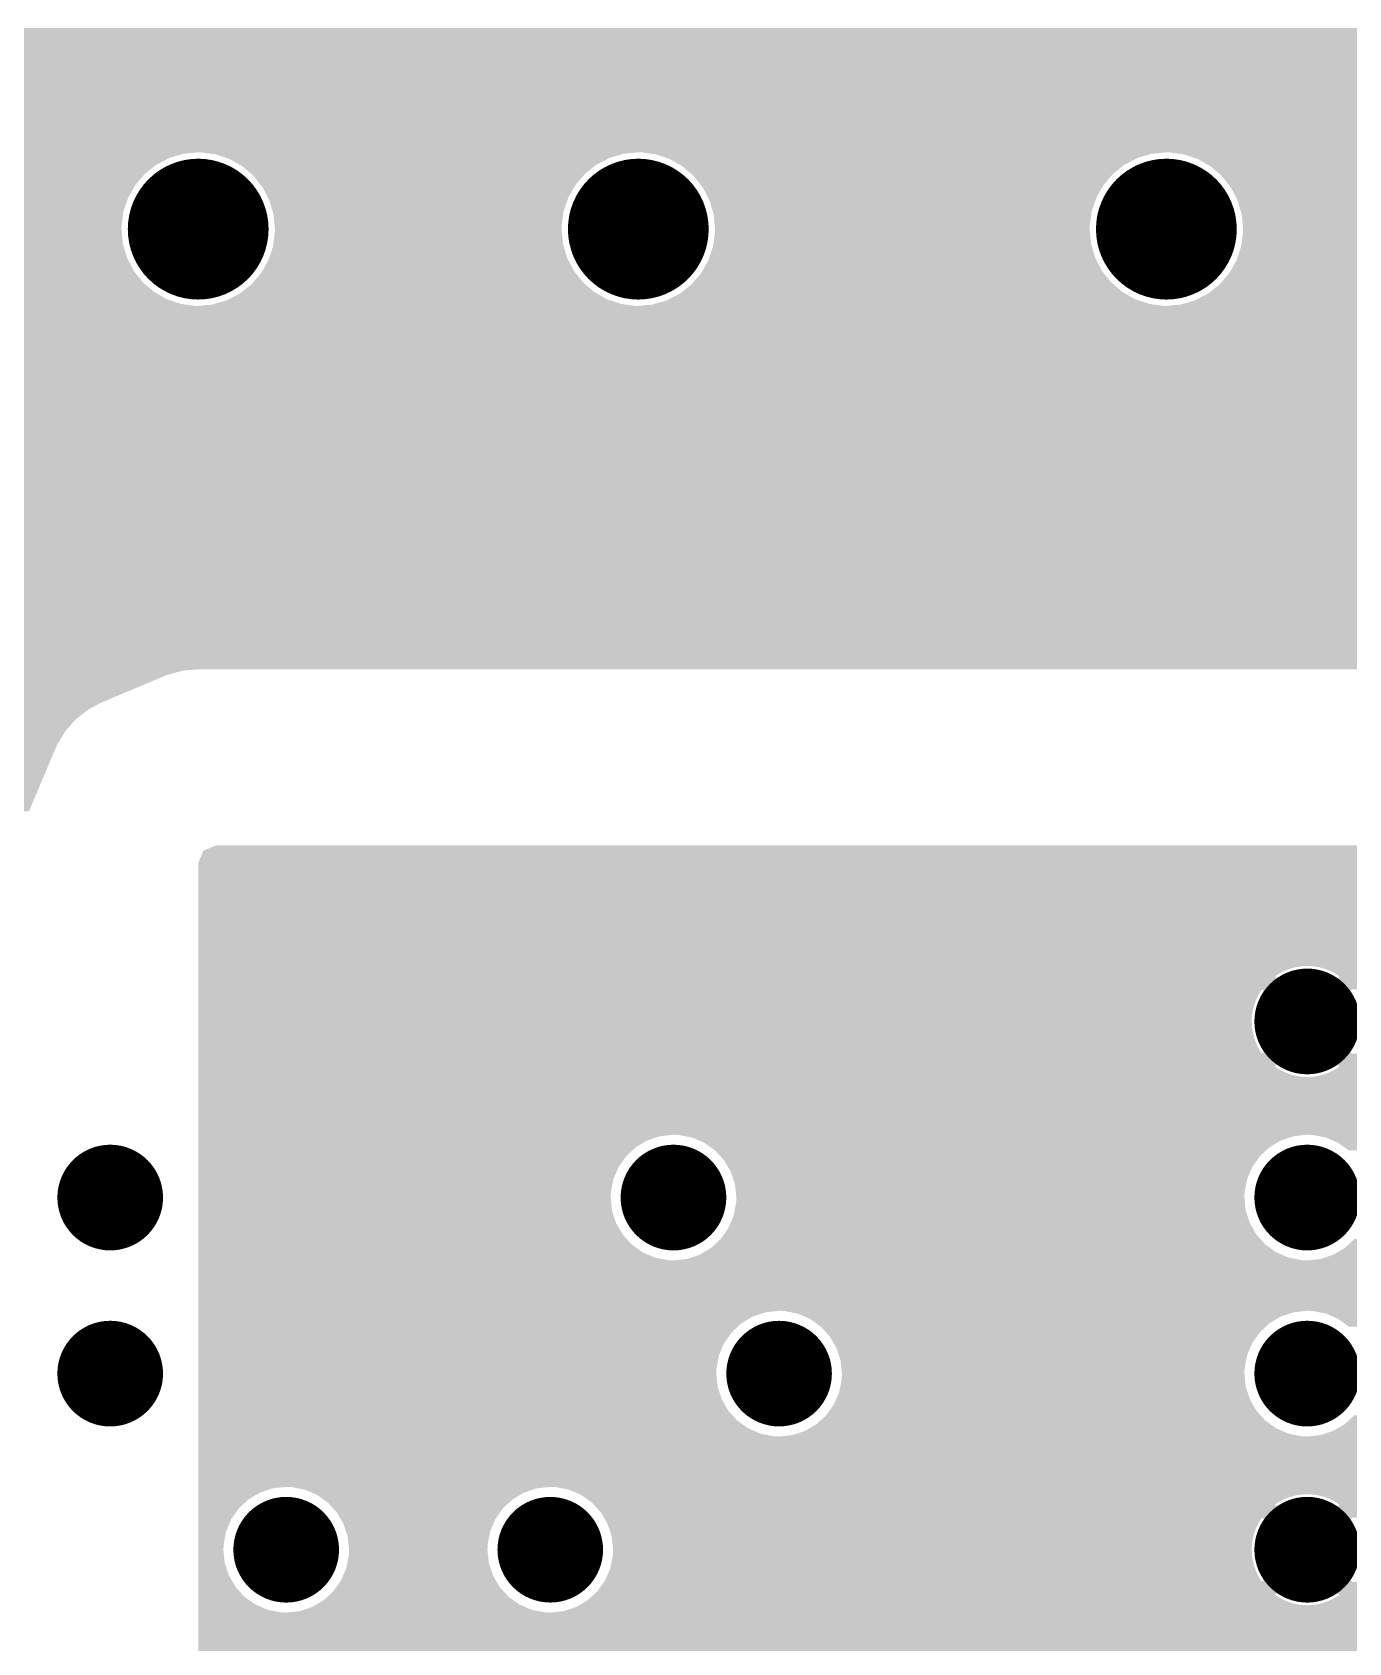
# Model space of a CAD drawing. Extents: x 295 to 953, y 10 to 290.
# Drawn here: x 615.72 to 631.4, y 187.35 to 206.52 of the extents above; entities that cross this region are included whole.
import ezdxf

# ---------------------------------------------------------------- set-up
doc = ezdxf.new("R2010")
doc.units = 0
doc.header["$LTSCALE"] = 5
doc.header["$MEASUREMENT"] = 0
doc.layers.get('0').update_dxf_attribs({"linetype": 'CONTINUOUS', "lineweight": 25})

msp = doc.modelspace()

# ---------------------------------------------------------------- linework, layer by layer
for points, const_width in [([(617.281, 204.175, 1), (618.119, 204.175, 1)], 0.838), ([(622.52, 204.175, 1), (623.358, 204.175, 1)], 0.838), ([(628.806, 204.175, 1), (629.644, 204.175, 1)], 0.838), ([(630.587, 194.746, 1), (631.216, 194.746, 1)], 0.629), ([(616.338, 192.65, 1), (616.967, 192.65, 1)], 0.629), ([(623.043, 192.65, 1), (623.672, 192.65, 1)], 0.629), ([(630.587, 192.65, 1), (631.216, 192.65, 1)], 0.629), ([(616.338, 190.555, 1), (616.967, 190.555, 1)], 0.629), ([(624.301, 190.555, 1), (624.929, 190.555, 1)], 0.629), ([(630.587, 190.555, 1), (631.216, 190.555, 1)], 0.629), ([(618.433, 188.459, 1), (619.062, 188.459, 1)], 0.629), ([(621.577, 188.459, 1), (622.205, 188.459, 1)], 0.629), ([(630.587, 188.459, 1), (631.216, 188.459, 1)], 0.629)]:
    msp.add_lwpolyline(points, format="xyb", close=True, dxfattribs=dict(const_width=const_width))
for points in [[(593.602, 206.495), (593.602, 206.57), (671.135, 206.495), (671.135, 206.57)], [(593.602, 206.478), (593.602, 206.495), (640.069, 206.478), (640.227, 206.495)], [(593.602, 206.429), (593.602, 206.478), (639.919, 206.429), (640.069, 206.478)], [(593.602, 206.349), (593.602, 206.429), (639.783, 206.349), (639.919, 206.429)], [(593.602, 206.242), (593.602, 206.349), (639.666, 206.242), (639.783, 206.349)], [(593.602, 206.113), (593.602, 206.242), (639.574, 206.113), (639.666, 206.242)], [(593.602, 205.968), (593.602, 206.113), (639.512, 205.968), (639.574, 206.113)], [(593.602, 205.813), (593.602, 205.968), (639.481, 205.813), (639.512, 205.968)], [(593.602, 205.747), (593.602, 205.813), (639.478, 205.747), (639.481, 205.813)], [(593.602, 205.59), (593.602, 205.747), (639.495, 205.59), (639.478, 205.747)], [(593.602, 205.439), (593.602, 205.59), (639.545, 205.439), (639.495, 205.59)], [(593.602, 205.303), (593.602, 205.439), (639.625, 205.303), (639.545, 205.439)], [(593.602, 205.186), (593.602, 205.303), (639.731, 205.186), (639.625, 205.303)], [(593.602, 205.095), (593.602, 205.186), (639.86, 205.095), (639.731, 205.186)], [(593.602, 205.089), (593.602, 205.095), (639.874, 205.089), (639.86, 205.095)], [(610.4, 205.088), (610.366, 205.089), (617.693, 205.088), (617.7, 205.089)], [(610.52, 205.072), (610.4, 205.088), (617.526, 205.072), (617.693, 205.088)], [(617.734, 205.088), (617.7, 205.089), (622.932, 205.088), (622.939, 205.089)], [(617.854, 205.072), (617.734, 205.088), (622.765, 205.072), (622.932, 205.088)], [(622.973, 205.088), (622.939, 205.089), (629.218, 205.088), (629.225, 205.089)], [(623.093, 205.072), (622.973, 205.088), (629.051, 205.072), (629.218, 205.088)], [(629.26, 205.088), (629.225, 205.089), (639.875, 205.088), (639.874, 205.089)], [(629.433, 205.065), (629.26, 205.088), (639.929, 205.065), (639.875, 205.088)], [(610.573, 205.065), (610.52, 205.072), (617.502, 205.065), (617.526, 205.072)], [(610.699, 205.023), (610.573, 205.065), (617.358, 205.023), (617.502, 205.065)], [(610.739, 205.009), (610.699, 205.023), (617.332, 205.009), (617.358, 205.023)], [(610.857, 204.942), (610.739, 205.009), (617.203, 204.942), (617.332, 205.009)], [(610.891, 204.923), (610.857, 204.942), (617.179, 204.923), (617.203, 204.942)], [(610.995, 204.833), (610.891, 204.923), (617.066, 204.833), (617.179, 204.923)], [(617.908, 205.065), (617.854, 205.072), (622.74, 205.065), (622.765, 205.072)], [(618.033, 205.023), (617.908, 205.065), (622.597, 205.023), (622.74, 205.065)], [(618.073, 205.009), (618.033, 205.023), (622.571, 205.009), (622.597, 205.023)], [(618.191, 204.942), (618.073, 205.009), (622.442, 204.942), (622.571, 205.009)], [(618.225, 204.923), (618.191, 204.942), (622.418, 204.923), (622.442, 204.942)], [(618.33, 204.833), (618.225, 204.923), (622.305, 204.833), (622.418, 204.923)], [(623.146, 205.065), (623.093, 205.072), (629.027, 205.065), (629.051, 205.072)], [(623.272, 205.023), (623.146, 205.065), (628.884, 205.023), (629.027, 205.065)], [(623.312, 205.009), (623.272, 205.023), (628.858, 205.009), (628.884, 205.023)], [(623.43, 204.942), (623.312, 205.009), (628.728, 204.942), (628.858, 205.009)], [(623.464, 204.923), (623.43, 204.942), (628.704, 204.923), (628.728, 204.942)], [(623.568, 204.833), (623.464, 204.923), (628.591, 204.833), (628.704, 204.923)], [(629.53, 205.032), (629.433, 205.065), (640.006, 205.032), (639.929, 205.065)], [(629.599, 205.009), (629.53, 205.032), (640.123, 205.009), (640.006, 205.032)], [(629.612, 205.002), (629.599, 205.009), (640.161, 205.002), (640.123, 205.009)], [(629.617, 204.999), (629.612, 205.002), (640.227, 204.999), (640.161, 205.002)], [(629.749, 204.923), (629.617, 204.999), (644.781, 204.923), (644.756, 204.999)], [(629.751, 204.923), (629.749, 204.923), (635.506, 204.923), (635.512, 204.923)], [(629.769, 204.907), (629.751, 204.923), (635.354, 204.907), (635.506, 204.923)], [(629.827, 204.857), (629.769, 204.907), (635.204, 204.857), (635.354, 204.907)], [(611.024, 204.809), (610.995, 204.833), (617.045, 204.809), (617.066, 204.833)], [(611.11, 204.701), (611.024, 204.809), (616.952, 204.701), (617.045, 204.809)], [(618.358, 204.809), (618.33, 204.833), (622.284, 204.809), (622.305, 204.833)], [(618.444, 204.701), (618.358, 204.809), (622.191, 204.701), (622.284, 204.809)], [(623.597, 204.809), (623.568, 204.833), (628.571, 204.809), (628.591, 204.833)], [(623.683, 204.701), (623.597, 204.809), (628.478, 204.701), (628.571, 204.809)], [(629.883, 204.809), (629.827, 204.857), (635.122, 204.809), (635.204, 204.857)], [(629.908, 204.777), (629.883, 204.809), (635.068, 204.777), (635.122, 204.809)], [(629.992, 204.672), (629.908, 204.777), (634.953, 204.672), (635.068, 204.777)], [(611.132, 204.672), (611.11, 204.701), (616.936, 204.672), (616.952, 204.701)], [(611.197, 204.549), (611.132, 204.672), (616.866, 204.549), (616.936, 204.672)], [(611.213, 204.517), (611.197, 204.549), (616.855, 204.517), (616.866, 204.549)], [(611.253, 204.383), (611.213, 204.517), (616.81, 204.383), (616.855, 204.517)], [(618.467, 204.672), (618.444, 204.701), (622.175, 204.672), (622.191, 204.701)], [(618.531, 204.549), (618.467, 204.672), (622.105, 204.549), (622.175, 204.672)], [(618.547, 204.517), (618.531, 204.549), (622.094, 204.517), (622.105, 204.549)], [(618.587, 204.383), (618.547, 204.517), (622.049, 204.383), (622.094, 204.517)], [(623.705, 204.672), (623.683, 204.701), (628.461, 204.672), (628.478, 204.701)], [(623.77, 204.549), (623.705, 204.672), (628.391, 204.549), (628.461, 204.672)], [(623.786, 204.517), (623.77, 204.549), (628.381, 204.517), (628.391, 204.549)], [(623.826, 204.383), (623.786, 204.517), (628.335, 204.383), (628.381, 204.517)], [(629.993, 204.671), (629.992, 204.672), (634.951, 204.671), (634.953, 204.672)], [(630.06, 204.542), (629.993, 204.671), (634.859, 204.542), (634.951, 204.671)], [(630.073, 204.517), (630.06, 204.542), (634.849, 204.517), (634.859, 204.542)], [(630.108, 204.396), (630.073, 204.517), (634.797, 204.396), (634.849, 204.517)], [(611.263, 204.349), (611.253, 204.383), (616.806, 204.349), (616.81, 204.383)], [(611.276, 204.21), (611.263, 204.349), (616.787, 204.21), (616.806, 204.349)], [(618.597, 204.349), (618.587, 204.383), (622.044, 204.349), (622.049, 204.383)], [(618.61, 204.21), (618.597, 204.349), (622.026, 204.21), (622.044, 204.349)], [(623.836, 204.349), (623.826, 204.383), (628.331, 204.349), (628.335, 204.383)], [(623.849, 204.21), (623.836, 204.349), (628.312, 204.21), (628.331, 204.349)], [(630.122, 204.349), (630.108, 204.396), (634.788, 204.349), (634.797, 204.396)], [(630.133, 204.241), (630.122, 204.349), (634.767, 204.241), (634.788, 204.349)], [(611.26, 204.001), (611.279, 204.141), (616.803, 204.001), (616.79, 204.141)], [(611.279, 204.175), (611.276, 204.21), (616.786, 204.175), (616.787, 204.21)], [(611.279, 204.141), (611.279, 204.175), (616.79, 204.141), (616.786, 204.175)], [(618.594, 204.001), (618.613, 204.141), (622.042, 204.001), (622.028, 204.141)], [(618.614, 204.175), (618.61, 204.21), (622.025, 204.175), (622.026, 204.21)], [(618.613, 204.141), (618.614, 204.175), (622.028, 204.141), (622.025, 204.175)], [(623.833, 204.001), (623.852, 204.141), (628.328, 204.001), (628.315, 204.141)], [(623.852, 204.175), (623.849, 204.21), (628.312, 204.175), (628.312, 204.21)], [(623.852, 204.141), (623.852, 204.175), (628.315, 204.141), (628.312, 204.175)], [(630.122, 204.018), (630.138, 204.141), (634.78, 204.018), (634.767, 204.141)], [(630.139, 204.175), (630.133, 204.241), (634.764, 204.175), (634.767, 204.241)], [(630.138, 204.141), (630.139, 204.175), (634.767, 204.141), (634.764, 204.175)], [(611.21, 203.834), (611.255, 203.968), (616.853, 203.834), (616.813, 203.968)], [(611.255, 203.968), (611.26, 204.001), (616.813, 203.968), (616.803, 204.001)], [(618.545, 203.834), (618.59, 203.968), (622.091, 203.834), (622.052, 203.968)], [(618.59, 203.968), (618.594, 204.001), (622.052, 203.968), (622.042, 204.001)], [(623.783, 203.834), (623.828, 203.968), (628.378, 203.834), (628.338, 203.968)], [(623.828, 203.968), (623.833, 204.001), (628.338, 203.968), (628.328, 204.001)], [(630.081, 203.868), (630.115, 203.968), (634.83, 203.868), (634.797, 203.968)], [(630.115, 203.968), (630.122, 204.018), (634.797, 203.968), (634.78, 204.018)], [(611.129, 203.679), (611.2, 203.802), (616.933, 203.679), (616.869, 203.802)], [(611.2, 203.802), (611.21, 203.834), (616.869, 203.802), (616.853, 203.834)], [(618.464, 203.679), (618.534, 203.802), (622.172, 203.679), (622.108, 203.802)], [(618.534, 203.802), (618.545, 203.834), (622.108, 203.802), (622.091, 203.834)], [(623.702, 203.679), (623.773, 203.802), (628.458, 203.679), (628.394, 203.802)], [(623.773, 203.802), (623.783, 203.834), (628.394, 203.802), (628.378, 203.834)], [(630.019, 203.731), (630.059, 203.802), (634.91, 203.731), (634.868, 203.802)], [(630.059, 203.802), (630.081, 203.868), (634.868, 203.802), (634.83, 203.868)], [(611.02, 203.542), (611.113, 203.65), (617.042, 203.542), (616.956, 203.65)], [(611.113, 203.65), (611.129, 203.679), (616.956, 203.65), (616.933, 203.679)], [(618.355, 203.542), (618.447, 203.65), (622.281, 203.542), (622.195, 203.65)], [(618.447, 203.65), (618.464, 203.679), (622.195, 203.65), (622.172, 203.679)], [(623.593, 203.542), (623.686, 203.65), (628.567, 203.542), (628.481, 203.65)], [(623.686, 203.65), (623.702, 203.679), (628.481, 203.65), (628.458, 203.679)], [(629.864, 203.523), (629.942, 203.615), (635.145, 203.523), (635.016, 203.615)], [(629.942, 203.615), (629.973, 203.65), (635.016, 203.615), (634.984, 203.65)], [(629.973, 203.65), (630.019, 203.731), (634.984, 203.65), (634.91, 203.731)], [(610.733, 203.341), (610.863, 203.409), (617.327, 203.341), (617.209, 203.409)], [(610.863, 203.409), (610.887, 203.428), (617.209, 203.409), (617.175, 203.428)], [(610.887, 203.428), (610.999, 203.517), (617.175, 203.428), (617.07, 203.517)], [(610.999, 203.517), (611.02, 203.542), (617.07, 203.517), (617.042, 203.542)], [(618.068, 203.341), (618.197, 203.409), (622.565, 203.341), (622.447, 203.409)], [(618.197, 203.409), (618.221, 203.428), (622.447, 203.409), (622.413, 203.428)], [(618.221, 203.428), (618.334, 203.517), (622.413, 203.428), (622.309, 203.517)], [(618.334, 203.517), (618.355, 203.542), (622.309, 203.517), (622.281, 203.542)], [(623.306, 203.341), (623.436, 203.409), (628.852, 203.341), (628.734, 203.409)], [(623.436, 203.409), (623.46, 203.428), (628.734, 203.409), (628.7, 203.428)], [(623.46, 203.428), (623.572, 203.517), (628.7, 203.428), (628.596, 203.517)], [(623.572, 203.517), (623.593, 203.542), (628.596, 203.517), (628.567, 203.542)], [(629.607, 203.349), (629.722, 203.409), (644.751, 203.349), (644.776, 203.409)], [(629.722, 203.409), (629.746, 203.427), (644.776, 203.409), (644.784, 203.427)], [(629.746, 203.427), (629.749, 203.43), (635.512, 203.427), (635.446, 203.43)], [(629.749, 203.43), (629.788, 203.461), (635.446, 203.43), (635.291, 203.461)], [(629.788, 203.461), (629.859, 203.517), (635.291, 203.461), (635.159, 203.517)], [(629.859, 203.517), (629.864, 203.523), (635.159, 203.517), (635.145, 203.523)], [(593.602, 203.193), (593.602, 203.262), (644.72, 203.193), (644.734, 203.262)], [(593.602, 203.128), (593.602, 203.193), (644.717, 203.128), (644.72, 203.193)], [(610.366, 203.262), (610.372, 203.262), (617.7, 203.262), (617.666, 203.262)], [(610.372, 203.262), (610.54, 203.278), (617.666, 203.262), (617.546, 203.278)], [(610.54, 203.278), (610.564, 203.286), (617.546, 203.278), (617.492, 203.286)], [(610.564, 203.286), (610.707, 203.328), (617.492, 203.286), (617.367, 203.328)], [(610.707, 203.328), (610.733, 203.341), (617.367, 203.328), (617.327, 203.341)], [(617.7, 203.262), (617.707, 203.262), (622.939, 203.262), (622.904, 203.262)], [(617.707, 203.262), (617.874, 203.278), (622.904, 203.262), (622.785, 203.278)], [(617.874, 203.278), (617.898, 203.286), (622.785, 203.278), (622.731, 203.286)], [(617.898, 203.286), (618.042, 203.328), (622.731, 203.286), (622.605, 203.328)], [(618.042, 203.328), (618.068, 203.341), (622.605, 203.328), (622.565, 203.341)], [(622.939, 203.262), (622.945, 203.262), (629.225, 203.262), (629.191, 203.262)], [(622.945, 203.262), (623.113, 203.278), (629.191, 203.262), (629.071, 203.278)], [(623.113, 203.278), (623.137, 203.286), (629.071, 203.278), (629.018, 203.286)], [(623.137, 203.286), (623.28, 203.328), (629.018, 203.286), (628.892, 203.328)], [(623.28, 203.328), (623.306, 203.341), (628.892, 203.328), (628.852, 203.341)], [(629.225, 203.262), (629.399, 203.278), (644.734, 203.262), (644.737, 203.278)], [(629.399, 203.278), (629.567, 203.328), (644.737, 203.278), (644.747, 203.328)], [(629.567, 203.328), (629.607, 203.349), (644.747, 203.328), (644.751, 203.349)], [(593.602, 203.037), (593.602, 203.128), (644.727, 203.037), (644.717, 203.128)], [(594.506, 203.035), (594.44, 203.037), (644.727, 203.035), (644.727, 203.037)], [(594.661, 203.004), (594.506, 203.035), (644.73, 203.004), (644.727, 203.035)], [(594.74, 202.97), (594.661, 203.004), (644.734, 202.97), (644.73, 203.004)], [(594.806, 202.942), (594.74, 202.97), (644.743, 202.942), (644.734, 202.97)], [(594.935, 202.85), (594.806, 202.942), (644.774, 202.85), (644.743, 202.942)], [(594.963, 202.82), (594.935, 202.85), (644.783, 202.82), (644.774, 202.85)], [(595.042, 202.733), (594.963, 202.82), (644.834, 202.733), (644.783, 202.82)], [(595.071, 202.684), (595.042, 202.733), (644.863, 202.684), (644.834, 202.733)], [(595.122, 202.597), (595.071, 202.684), (644.943, 202.597), (644.863, 202.684)], [(595.132, 202.567), (595.122, 202.597), (644.97, 202.567), (644.943, 202.597)], [(595.162, 202.475), (595.132, 202.567), (645.099, 202.475), (644.97, 202.567)], [(595.171, 202.447), (595.162, 202.475), (645.166, 202.447), (645.099, 202.475)], [(595.175, 202.413), (595.171, 202.447), (645.244, 202.413), (645.166, 202.447)], [(595.178, 202.382), (595.175, 202.413), (645.399, 202.382), (645.244, 202.413)], [(595.155, 202.068), (595.185, 202.223), (671.135, 202.068), (671.135, 202.223)], [(595.178, 202.379), (595.178, 202.382), (645.465, 202.379), (645.399, 202.382)], [(595.188, 202.289), (595.178, 202.379), (671.135, 202.289), (671.135, 202.379)], [(595.185, 202.223), (595.188, 202.289), (671.135, 202.223), (671.135, 202.289)], [(595.092, 201.923), (595.155, 202.068), (671.135, 201.923), (671.135, 202.068)], [(595.001, 201.794), (595.092, 201.923), (671.135, 201.794), (671.135, 201.923)], [(594.793, 201.634), (594.884, 201.687), (652.356, 201.634), (652.446, 201.687)], [(594.884, 201.687), (594.913, 201.714), (652.446, 201.687), (652.492, 201.714)], [(594.913, 201.714), (594.967, 201.763), (652.492, 201.714), (652.642, 201.763)], [(594.967, 201.763), (594.985, 201.78), (652.642, 201.763), (652.8, 201.78)], [(594.985, 201.78), (595.001, 201.794), (671.135, 201.78), (671.135, 201.794)], [(593.602, 201.527), (593.602, 201.541), (652.239, 201.527), (652.254, 201.541)], [(593.602, 201.398), (593.602, 201.527), (652.147, 201.398), (652.239, 201.527)], [(594.44, 201.541), (594.597, 201.558), (652.254, 201.541), (652.272, 201.558)], [(594.597, 201.558), (594.747, 201.607), (652.272, 201.558), (652.326, 201.607)], [(594.747, 201.607), (594.793, 201.634), (652.326, 201.607), (652.356, 201.634)], [(593.602, 201.253), (593.602, 201.398), (652.085, 201.253), (652.147, 201.398)], [(593.602, 201.098), (593.602, 201.253), (652.054, 201.098), (652.085, 201.253)], [(593.602, 201.032), (593.602, 201.098), (652.051, 201.032), (652.054, 201.098)], [(593.602, 200.875), (593.602, 201.032), (652.068, 200.875), (652.051, 201.032)], [(593.602, 200.725), (593.602, 200.875), (652.118, 200.725), (652.068, 200.875)], [(593.602, 200.588), (593.602, 200.725), (652.198, 200.588), (652.118, 200.725)], [(593.602, 200.471), (593.602, 200.588), (652.304, 200.471), (652.198, 200.588)], [(593.602, 200.38), (593.602, 200.471), (652.433, 200.38), (652.304, 200.471)], [(593.602, 200.317), (593.602, 200.38), (652.579, 200.317), (652.433, 200.38)], [(593.602, 200.287), (593.602, 200.317), (652.734, 200.287), (652.579, 200.317)], [(593.602, 200.284), (593.602, 200.287), (652.8, 200.284), (652.734, 200.287)], [(593.602, 198.937), (593.602, 200.284), (671.135, 198.937), (671.135, 200.284)], [(607.262, 198.936), (607.222, 198.937), (617.691, 198.936), (617.7, 198.937)], [(607.387, 198.92), (607.262, 198.936), (617.513, 198.92), (617.691, 198.936)], [(607.448, 198.912), (607.387, 198.92), (617.485, 198.912), (617.513, 198.92)], [(607.58, 198.87), (607.448, 198.912), (617.333, 198.87), (617.485, 198.912)], [(607.627, 198.856), (607.58, 198.87), (617.296, 198.856), (617.333, 198.87)], [(607.629, 198.855), (607.627, 198.856), (617.294, 198.855), (617.296, 198.856)], [(608.368, 198.545), (607.629, 198.855), (616.558, 198.545), (617.294, 198.855)], [(608.37, 198.545), (608.368, 198.545), (616.556, 198.545), (616.558, 198.545)], [(608.431, 198.517), (608.37, 198.545), (616.504, 198.517), (616.556, 198.545)], [(608.528, 198.457), (608.431, 198.517), (616.391, 198.457), (616.504, 198.517)], [(608.591, 198.419), (608.528, 198.457), (616.342, 198.419), (616.391, 198.457)], [(608.677, 198.341), (608.591, 198.419), (616.244, 198.341), (616.342, 198.419)], [(608.73, 198.294), (608.677, 198.341), (616.202, 198.294), (616.244, 198.341)], [(608.802, 198.201), (608.73, 198.294), (616.119, 198.201), (616.202, 198.294)], [(608.845, 198.146), (608.802, 198.201), (616.086, 198.146), (616.119, 198.201)], [(608.9, 198.041), (608.845, 198.146), (616.022, 198.041), (616.086, 198.146)], [(608.93, 197.985), (608.9, 198.041), (615.997, 197.985), (616.022, 198.041)], [(608.932, 197.98), (608.93, 197.985), (615.995, 197.98), (615.997, 197.985)], [(609.236, 197.247), (608.932, 197.98), (615.686, 197.247), (615.995, 197.98)], [(617.701, 196.632), (617.762, 196.778), (639.703, 196.632), (639.642, 196.778)], [(617.762, 196.778), (617.763, 196.779), (639.642, 196.778), (639.642, 196.779)], [(617.763, 196.779), (617.911, 196.841), (639.642, 196.779), (639.493, 196.841)], [(617.911, 196.841), (617.911, 196.841), (639.493, 196.841), (639.492, 196.841)], [(617.7, 196.63), (617.701, 196.632), (639.703, 196.63), (639.703, 196.632)], [(617.7, 195.406), (617.7, 196.63), (639.703, 195.406), (639.703, 196.63)], [(617.7, 195.404), (617.7, 195.406), (630.855, 195.404), (630.902, 195.406)], [(617.7, 195.399), (617.7, 195.404), (630.808, 195.399), (630.855, 195.404)], [(617.7, 195.391), (617.7, 195.399), (630.762, 195.391), (630.808, 195.399)], [(617.7, 195.379), (617.7, 195.391), (630.716, 195.379), (630.762, 195.391)], [(617.7, 195.364), (617.7, 195.379), (630.671, 195.364), (630.716, 195.379)], [(617.7, 195.346), (617.7, 195.364), (630.628, 195.346), (630.671, 195.364)], [(617.7, 195.325), (617.7, 195.346), (630.586, 195.325), (630.628, 195.346)], [(617.7, 195.301), (617.7, 195.325), (630.545, 195.301), (630.586, 195.325)], [(630.934, 195.405), (630.902, 195.406), (639.703, 195.405), (639.703, 195.406)], [(630.981, 195.401), (630.934, 195.405), (639.703, 195.401), (639.703, 195.405)], [(631.028, 195.394), (630.981, 195.401), (639.703, 195.394), (639.703, 195.401)], [(631.073, 195.383), (631.028, 195.394), (639.703, 195.383), (639.703, 195.394)], [(631.118, 195.369), (631.073, 195.383), (639.703, 195.369), (639.703, 195.383)], [(631.162, 195.352), (631.118, 195.369), (639.703, 195.352), (639.703, 195.369)], [(631.205, 195.332), (631.162, 195.352), (639.703, 195.332), (639.703, 195.352)], [(631.246, 195.309), (631.205, 195.332), (639.703, 195.309), (639.703, 195.332)], [(617.7, 195.283), (617.7, 195.301), (630.518, 195.283), (630.545, 195.301)], [(617.7, 195.164), (617.7, 195.283), (630.638, 195.164), (630.518, 195.283)], [(617.7, 195.129), (617.7, 195.164), (639.703, 195.129), (639.703, 195.164)], [(617.7, 195.09), (617.7, 195.129), (630.338, 195.09), (630.364, 195.129)], [(630.483, 195.01), (630.364, 195.129), (631.32, 195.01), (631.439, 195.129)], [(630.638, 195.164), (630.667, 195.181), (631.166, 195.164), (631.136, 195.181)], [(630.667, 195.181), (630.673, 195.184), (631.136, 195.181), (631.13, 195.184)], [(630.673, 195.184), (630.704, 195.199), (631.13, 195.184), (631.099, 195.199)], [(630.704, 195.199), (630.71, 195.201), (631.099, 195.199), (631.094, 195.201)], [(630.71, 195.201), (630.742, 195.214), (631.094, 195.201), (631.061, 195.214)], [(630.742, 195.214), (630.749, 195.216), (631.061, 195.214), (631.055, 195.216)], [(630.749, 195.216), (630.781, 195.225), (631.055, 195.216), (631.022, 195.225)], [(630.781, 195.225), (630.788, 195.227), (631.022, 195.225), (631.016, 195.227)], [(630.788, 195.227), (630.821, 195.233), (631.016, 195.227), (630.982, 195.233)], [(630.821, 195.233), (630.829, 195.234), (630.982, 195.233), (630.976, 195.234)], [(630.829, 195.234), (630.861, 195.238), (630.976, 195.234), (630.94, 195.238)], [(630.861, 195.238), (630.873, 195.239), (630.94, 195.238), (630.936, 195.239)], [(630.873, 195.239), (630.902, 195.24), (630.936, 195.239), (630.902, 195.24)], [(631.166, 195.164), (631.285, 195.283), (639.703, 195.164), (639.703, 195.283)], [(631.285, 195.283), (631.246, 195.309), (639.703, 195.283), (639.703, 195.309)], [(617.7, 195.049), (617.7, 195.09), (630.315, 195.049), (630.338, 195.09)], [(617.7, 195.006), (617.7, 195.049), (630.295, 195.006), (630.315, 195.049)], [(617.7, 194.962), (617.7, 195.006), (630.278, 194.962), (630.295, 195.006)], [(617.7, 194.917), (617.7, 194.962), (630.264, 194.917), (630.278, 194.962)], [(630.436, 194.912), (630.446, 194.937), (631.367, 194.912), (631.357, 194.937)], [(630.446, 194.937), (630.451, 194.949), (631.357, 194.937), (631.352, 194.949)], [(630.451, 194.949), (630.463, 194.974), (631.352, 194.949), (631.34, 194.974)], [(630.463, 194.974), (630.47, 194.986), (631.34, 194.974), (631.334, 194.986)], [(630.47, 194.986), (630.483, 195.01), (631.334, 194.986), (631.32, 195.01)], [(617.7, 194.872), (617.7, 194.917), (630.254, 194.872), (630.264, 194.917)], [(617.7, 194.825), (617.7, 194.872), (630.246, 194.825), (630.254, 194.872)], [(617.7, 194.778), (617.7, 194.825), (630.242, 194.778), (630.246, 194.825)], [(617.7, 194.731), (617.7, 194.778), (630.242, 194.731), (630.242, 194.778)], [(630.407, 194.752), (630.408, 194.78), (631.396, 194.752), (631.395, 194.78)], [(630.407, 194.739), (630.407, 194.752), (631.396, 194.739), (631.396, 194.752)], [(630.409, 194.711), (630.407, 194.739), (631.395, 194.711), (631.396, 194.739)], [(630.408, 194.78), (630.41, 194.793), (631.395, 194.78), (631.394, 194.793)], [(630.41, 194.793), (630.413, 194.82), (631.394, 194.793), (631.39, 194.82)], [(630.413, 194.82), (630.415, 194.833), (631.39, 194.82), (631.388, 194.833)], [(630.415, 194.833), (630.421, 194.86), (631.388, 194.833), (631.382, 194.86)], [(630.421, 194.86), (630.424, 194.873), (631.382, 194.86), (631.379, 194.873)], [(630.424, 194.873), (630.432, 194.899), (631.379, 194.873), (631.371, 194.899)], [(630.432, 194.899), (630.436, 194.912), (631.371, 194.899), (631.367, 194.912)], [(617.7, 194.684), (617.7, 194.731), (630.244, 194.684), (630.242, 194.731)], [(617.7, 194.638), (617.7, 194.684), (630.25, 194.638), (630.244, 194.684)], [(617.7, 194.591), (617.7, 194.638), (630.26, 194.591), (630.25, 194.638)], [(617.7, 194.546), (617.7, 194.591), (630.272, 194.546), (630.26, 194.591)], [(617.7, 194.502), (617.7, 194.546), (630.288, 194.502), (630.272, 194.546)], [(630.409, 194.698), (630.409, 194.711), (631.394, 194.698), (631.395, 194.711)], [(630.413, 194.671), (630.409, 194.698), (631.39, 194.671), (631.394, 194.698)], [(630.415, 194.658), (630.413, 194.671), (631.388, 194.658), (631.39, 194.671)], [(630.421, 194.631), (630.415, 194.658), (631.383, 194.631), (631.388, 194.658)], [(630.424, 194.618), (630.421, 194.631), (631.379, 194.618), (631.383, 194.631)], [(630.432, 194.592), (630.424, 194.618), (631.372, 194.592), (631.379, 194.618)], [(630.436, 194.579), (630.432, 194.592), (631.367, 194.579), (631.372, 194.592)], [(630.446, 194.554), (630.436, 194.579), (631.357, 194.554), (631.367, 194.579)], [(630.451, 194.542), (630.446, 194.554), (631.352, 194.542), (631.357, 194.554)], [(617.7, 194.459), (617.7, 194.502), (630.307, 194.459), (630.288, 194.502)], [(617.7, 194.417), (617.7, 194.459), (630.329, 194.417), (630.307, 194.459)], [(617.7, 194.377), (617.7, 194.417), (630.354, 194.377), (630.329, 194.417)], [(617.7, 194.362), (617.7, 194.377), (630.364, 194.362), (630.354, 194.377)], [(617.7, 194.327), (617.7, 194.362), (639.703, 194.327), (639.703, 194.362)], [(630.364, 194.362), (630.483, 194.481), (631.439, 194.362), (631.32, 194.481)], [(630.464, 194.517), (630.451, 194.542), (631.34, 194.517), (631.352, 194.542)], [(630.469, 194.505), (630.464, 194.517), (631.333, 194.505), (631.34, 194.517)], [(630.483, 194.482), (630.469, 194.505), (631.32, 194.482), (631.333, 194.505)], [(630.483, 194.481), (630.483, 194.482), (631.32, 194.481), (631.32, 194.482)], [(617.7, 194.208), (617.7, 194.327), (630.518, 194.208), (630.638, 194.327)], [(617.7, 194.182), (617.7, 194.208), (630.558, 194.182), (630.518, 194.208)], [(617.7, 194.159), (617.7, 194.182), (630.599, 194.159), (630.558, 194.182)], [(630.668, 194.31), (630.638, 194.327), (631.136, 194.31), (631.166, 194.327)], [(630.673, 194.307), (630.668, 194.31), (631.13, 194.307), (631.136, 194.31)], [(630.704, 194.292), (630.673, 194.307), (631.1, 194.292), (631.13, 194.307)], [(630.71, 194.29), (630.704, 194.292), (631.093, 194.29), (631.1, 194.292)], [(630.742, 194.278), (630.71, 194.29), (631.062, 194.278), (631.093, 194.29)], [(630.748, 194.276), (630.742, 194.278), (631.055, 194.276), (631.062, 194.278)], [(630.782, 194.266), (630.748, 194.276), (631.023, 194.266), (631.055, 194.276)], [(630.787, 194.265), (630.782, 194.266), (631.015, 194.265), (631.023, 194.266)], [(630.822, 194.258), (630.787, 194.265), (630.983, 194.258), (631.015, 194.265)], [(630.827, 194.257), (630.822, 194.258), (630.974, 194.257), (630.983, 194.258)], [(630.863, 194.253), (630.827, 194.257), (630.942, 194.253), (630.974, 194.257)], [(630.867, 194.252), (630.863, 194.253), (630.93, 194.252), (630.942, 194.253)], [(630.902, 194.251), (630.867, 194.252), (630.902, 194.251), (630.93, 194.252)], [(631.285, 194.208), (631.166, 194.327), (639.703, 194.208), (639.703, 194.327)], [(631.188, 194.151), (631.23, 194.173), (639.703, 194.151), (639.703, 194.173)], [(631.23, 194.173), (631.27, 194.198), (639.703, 194.173), (639.703, 194.198)], [(631.27, 194.198), (631.285, 194.208), (639.703, 194.198), (639.703, 194.208)], [(617.7, 194.139), (617.7, 194.159), (630.641, 194.139), (630.599, 194.159)], [(617.7, 194.122), (617.7, 194.139), (630.685, 194.122), (630.641, 194.139)], [(617.7, 194.108), (617.7, 194.122), (630.73, 194.108), (630.685, 194.122)], [(617.7, 194.098), (617.7, 194.108), (630.776, 194.098), (630.73, 194.108)], [(617.7, 194.09), (617.7, 194.098), (630.822, 194.09), (630.776, 194.098)], [(617.7, 194.086), (617.7, 194.09), (630.869, 194.086), (630.822, 194.09)], [(617.7, 193.398), (617.7, 194.086), (639.703, 193.398), (639.703, 194.086)], [(617.7, 194.086), (617.7, 194.086), (630.916, 194.086), (630.869, 194.086)], [(630.916, 194.086), (630.963, 194.088), (639.703, 194.086), (639.703, 194.088)], [(630.963, 194.088), (631.01, 194.094), (639.703, 194.088), (639.703, 194.094)], [(631.01, 194.094), (631.056, 194.104), (639.703, 194.094), (639.703, 194.104)], [(631.056, 194.104), (631.101, 194.116), (639.703, 194.104), (639.703, 194.116)], [(631.101, 194.116), (631.145, 194.132), (639.703, 194.116), (639.703, 194.132)], [(631.145, 194.132), (631.188, 194.151), (639.703, 194.132), (639.703, 194.151)], [(617.7, 193.381), (617.7, 193.398), (623.201, 193.381), (623.358, 193.398)], [(623.424, 193.395), (623.358, 193.398), (630.874, 193.395), (630.902, 193.398)], [(623.494, 193.381), (623.424, 193.395), (630.744, 193.381), (630.874, 193.395)], [(630.967, 193.395), (630.902, 193.398), (639.703, 193.395), (639.703, 193.398)], [(631.123, 193.365), (630.967, 193.395), (639.703, 193.365), (639.703, 193.395)], [(617.7, 193.332), (617.7, 193.381), (623.05, 193.332), (623.201, 193.381)], [(617.7, 193.252), (617.7, 193.332), (622.914, 193.252), (623.05, 193.332)], [(617.7, 193.145), (617.7, 193.252), (622.797, 193.145), (622.914, 193.252)], [(623.579, 193.365), (623.494, 193.381), (630.694, 193.365), (630.744, 193.381)], [(623.655, 193.332), (623.579, 193.365), (630.594, 193.332), (630.694, 193.365)], [(623.724, 193.302), (623.655, 193.332), (630.543, 193.302), (630.594, 193.332)], [(623.795, 193.252), (623.724, 193.302), (630.458, 193.252), (630.543, 193.302)], [(623.853, 193.211), (623.795, 193.252), (630.412, 193.211), (630.458, 193.252)], [(623.913, 193.145), (623.853, 193.211), (630.341, 193.145), (630.412, 193.211)], [(631.268, 193.302), (631.123, 193.365), (639.703, 193.302), (639.703, 193.365)], [(631.397, 193.211), (631.268, 193.302), (639.703, 193.211), (639.703, 193.302)], [(617.7, 193.016), (617.7, 193.145), (622.706, 193.016), (622.797, 193.145)], [(617.7, 192.871), (617.7, 193.016), (622.643, 192.871), (622.706, 193.016)], [(623.96, 193.094), (623.913, 193.145), (630.305, 193.094), (630.341, 193.145)], [(624.005, 193.016), (623.96, 193.094), (630.249, 193.016), (630.305, 193.094)], [(624.04, 192.958), (624.005, 193.016), (630.224, 192.958), (630.249, 193.016)], [(617.7, 192.716), (617.7, 192.871), (622.613, 192.716), (622.643, 192.871)], [(624.068, 192.871), (624.04, 192.958), (630.187, 192.871), (630.224, 192.958)], [(624.089, 192.807), (624.068, 192.871), (630.174, 192.807), (630.187, 192.871)], [(617.7, 192.65), (617.7, 192.716), (622.61, 192.65), (622.613, 192.716)], [(617.7, 192.493), (617.7, 192.65), (622.626, 192.493), (622.61, 192.65)], [(624.099, 192.716), (624.089, 192.807), (630.156, 192.716), (630.174, 192.807)], [(624.106, 192.65), (624.099, 192.716), (630.154, 192.65), (630.156, 192.716)], [(624.103, 192.584), (624.106, 192.65), (630.161, 192.584), (630.154, 192.65)], [(617.7, 192.343), (617.7, 192.493), (622.676, 192.343), (622.626, 192.493)], [(624.072, 192.429), (624.085, 192.493), (630.191, 192.429), (630.17, 192.493)], [(624.085, 192.493), (624.103, 192.584), (630.17, 192.493), (630.161, 192.584)], [(617.7, 192.206), (617.7, 192.343), (622.756, 192.206), (622.676, 192.343)], [(623.955, 192.206), (624.01, 192.284), (630.3, 192.206), (630.254, 192.284)], [(624.01, 192.284), (624.035, 192.343), (630.254, 192.284), (630.22, 192.343)], [(624.035, 192.343), (624.072, 192.429), (630.22, 192.343), (630.191, 192.429)], [(617.7, 192.089), (617.7, 192.206), (622.863, 192.089), (622.756, 192.206)], [(617.7, 191.998), (617.7, 192.089), (622.991, 191.998), (622.863, 192.089)], [(623.802, 192.048), (623.847, 192.089), (630.465, 192.048), (630.406, 192.089)], [(623.847, 192.089), (623.918, 192.155), (630.406, 192.089), (630.346, 192.155)], [(623.918, 192.155), (623.955, 192.206), (630.346, 192.155), (630.3, 192.206)], [(631.346, 192.048), (631.462, 192.155), (639.703, 192.048), (639.703, 192.155)], [(617.7, 191.935), (617.7, 191.998), (623.137, 191.935), (622.991, 191.998)], [(617.7, 191.905), (617.7, 191.935), (623.292, 191.905), (623.137, 191.935)], [(617.7, 191.902), (617.7, 191.905), (623.358, 191.902), (623.292, 191.905)], [(617.7, 191.303), (617.7, 191.902), (639.703, 191.303), (639.703, 191.902)], [(623.358, 191.902), (623.385, 191.905), (630.902, 191.902), (630.836, 191.905)], [(623.385, 191.905), (623.515, 191.919), (630.836, 191.905), (630.765, 191.919)], [(623.515, 191.919), (623.566, 191.935), (630.765, 191.919), (630.681, 191.935)], [(623.566, 191.935), (623.665, 191.968), (630.681, 191.935), (630.604, 191.968)], [(623.665, 191.968), (623.716, 191.998), (630.604, 191.968), (630.535, 191.998)], [(623.716, 191.998), (623.802, 192.048), (630.535, 191.998), (630.465, 192.048)], [(630.902, 191.902), (631.059, 191.919), (639.703, 191.902), (639.703, 191.919)], [(631.059, 191.919), (631.209, 191.968), (639.703, 191.919), (639.703, 191.968)], [(631.209, 191.968), (631.346, 192.048), (639.703, 191.968), (639.703, 192.048)], [(617.7, 191.286), (617.7, 191.303), (624.458, 191.286), (624.615, 191.303)], [(617.7, 191.237), (617.7, 191.286), (624.308, 191.237), (624.458, 191.286)], [(624.681, 191.3), (624.615, 191.303), (630.874, 191.3), (630.902, 191.303)], [(624.751, 191.286), (624.681, 191.3), (630.744, 191.286), (630.874, 191.3)], [(624.836, 191.269), (624.751, 191.286), (630.694, 191.269), (630.744, 191.286)], [(630.967, 191.3), (630.902, 191.303), (639.703, 191.3), (639.703, 191.303)], [(631.123, 191.269), (630.967, 191.3), (639.703, 191.269), (639.703, 191.3)], [(617.7, 191.157), (617.7, 191.237), (624.171, 191.157), (624.308, 191.237)], [(617.7, 191.05), (617.7, 191.157), (624.054, 191.05), (624.171, 191.157)], [(624.912, 191.237), (624.836, 191.269), (630.594, 191.237), (630.694, 191.269)], [(624.981, 191.207), (624.912, 191.237), (630.543, 191.207), (630.594, 191.237)], [(625.052, 191.157), (624.981, 191.207), (630.458, 191.157), (630.543, 191.207)], [(625.11, 191.115), (625.052, 191.157), (630.412, 191.115), (630.458, 191.157)], [(625.17, 191.05), (625.11, 191.115), (630.341, 191.05), (630.412, 191.115)], [(631.268, 191.207), (631.123, 191.269), (639.703, 191.207), (639.703, 191.269)], [(631.397, 191.115), (631.268, 191.207), (639.703, 191.115), (639.703, 191.207)], [(617.7, 190.921), (617.7, 191.05), (623.963, 190.921), (624.054, 191.05)], [(617.7, 190.776), (617.7, 190.921), (623.9, 190.776), (623.963, 190.921)], [(625.217, 190.999), (625.17, 191.05), (630.305, 190.999), (630.341, 191.05)], [(625.263, 190.921), (625.217, 190.999), (630.249, 190.921), (630.305, 190.999)], [(625.297, 190.862), (625.263, 190.921), (630.224, 190.862), (630.249, 190.921)], [(617.7, 190.62), (617.7, 190.776), (623.87, 190.62), (623.9, 190.776)], [(625.326, 190.776), (625.297, 190.862), (630.187, 190.776), (630.224, 190.862)], [(625.346, 190.712), (625.326, 190.776), (630.174, 190.712), (630.187, 190.776)], [(625.356, 190.62), (625.346, 190.712), (630.156, 190.62), (630.174, 190.712)], [(617.7, 190.555), (617.7, 190.62), (623.867, 190.555), (623.87, 190.62)], [(617.7, 190.397), (617.7, 190.555), (623.884, 190.397), (623.867, 190.555)], [(625.363, 190.555), (625.356, 190.62), (630.154, 190.555), (630.156, 190.62)], [(625.36, 190.489), (625.363, 190.555), (630.161, 190.489), (630.154, 190.555)], [(617.7, 190.247), (617.7, 190.397), (623.933, 190.247), (623.884, 190.397)], [(625.293, 190.247), (625.33, 190.334), (630.22, 190.247), (630.191, 190.334)], [(625.33, 190.334), (625.342, 190.397), (630.191, 190.334), (630.17, 190.397)], [(625.342, 190.397), (625.36, 190.489), (630.17, 190.397), (630.161, 190.489)], [(617.7, 190.111), (617.7, 190.247), (624.013, 190.111), (623.933, 190.247)], [(625.212, 190.111), (625.267, 190.188), (630.3, 190.111), (630.254, 190.188)], [(625.267, 190.188), (625.293, 190.247), (630.254, 190.188), (630.22, 190.247)], [(617.7, 189.994), (617.7, 190.111), (624.12, 189.994), (624.013, 190.111)], [(617.7, 189.902), (617.7, 189.994), (624.249, 189.902), (624.12, 189.994)], [(624.973, 189.902), (625.059, 189.952), (630.535, 189.902), (630.465, 189.952)], [(625.059, 189.952), (625.104, 189.994), (630.465, 189.952), (630.406, 189.994)], [(625.104, 189.994), (625.176, 190.059), (630.406, 189.994), (630.346, 190.059)], [(625.176, 190.059), (625.212, 190.111), (630.346, 190.059), (630.3, 190.111)], [(631.209, 189.873), (631.346, 189.952), (639.703, 189.873), (639.703, 189.952)], [(631.346, 189.952), (631.462, 190.059), (639.703, 189.952), (639.703, 190.059)], [(617.7, 189.84), (617.7, 189.902), (624.394, 189.84), (624.249, 189.902)], [(617.7, 189.809), (617.7, 189.84), (624.549, 189.809), (624.394, 189.84)], [(617.7, 189.806), (617.7, 189.809), (624.615, 189.806), (624.549, 189.809)], [(617.7, 189.207), (617.7, 189.806), (639.703, 189.207), (639.703, 189.806)], [(624.615, 189.806), (624.642, 189.809), (630.902, 189.806), (630.836, 189.809)], [(624.642, 189.809), (624.772, 189.823), (630.836, 189.809), (630.765, 189.823)], [(624.772, 189.823), (624.823, 189.84), (630.765, 189.823), (630.681, 189.84)], [(624.823, 189.84), (624.923, 189.873), (630.681, 189.84), (630.604, 189.873)], [(624.923, 189.873), (624.973, 189.902), (630.604, 189.873), (630.535, 189.902)], [(630.902, 189.806), (631.059, 189.823), (639.703, 189.806), (639.703, 189.823)], [(631.059, 189.823), (631.209, 189.873), (639.703, 189.823), (639.703, 189.873)], [(617.7, 189.19), (617.7, 189.207), (618.59, 189.19), (618.748, 189.207)], [(617.7, 189.141), (617.7, 189.19), (618.44, 189.141), (618.59, 189.19)], [(618.814, 189.204), (618.748, 189.207), (621.864, 189.204), (621.891, 189.207)], [(618.884, 189.19), (618.814, 189.204), (621.734, 189.19), (621.864, 189.204)], [(618.969, 189.174), (618.884, 189.19), (621.683, 189.174), (621.734, 189.19)], [(621.957, 189.204), (621.891, 189.207), (639.703, 189.204), (639.703, 189.207)], [(622.112, 189.174), (621.957, 189.204), (639.703, 189.174), (639.703, 189.204)], [(617.7, 189.061), (617.7, 189.141), (618.304, 189.061), (618.44, 189.141)], [(617.7, 188.954), (617.7, 189.061), (618.187, 188.954), (618.304, 189.061)], [(619.045, 189.141), (618.969, 189.174), (621.583, 189.141), (621.683, 189.174)], [(619.114, 189.111), (619.045, 189.141), (621.533, 189.111), (621.583, 189.141)], [(619.185, 189.061), (619.114, 189.111), (621.447, 189.061), (621.533, 189.111)], [(619.243, 189.02), (619.185, 189.061), (621.402, 189.02), (621.447, 189.061)], [(619.303, 188.954), (619.243, 189.02), (621.33, 188.954), (621.402, 189.02)], [(622.239, 189.119), (622.112, 189.174), (639.703, 189.119), (639.703, 189.174)], [(622.243, 189.117), (622.239, 189.119), (630.855, 189.117), (630.902, 189.119)], [(622.255, 189.112), (622.243, 189.117), (630.808, 189.112), (630.855, 189.117)], [(622.257, 189.111), (622.255, 189.112), (630.801, 189.111), (630.808, 189.112)], [(622.267, 189.104), (622.257, 189.111), (630.762, 189.104), (630.801, 189.111)], [(622.284, 189.093), (622.267, 189.104), (630.716, 189.093), (630.762, 189.104)], [(622.305, 189.078), (622.284, 189.093), (630.671, 189.078), (630.716, 189.093)], [(622.33, 189.06), (622.305, 189.078), (630.628, 189.06), (630.671, 189.078)], [(622.36, 189.039), (622.33, 189.06), (630.586, 189.039), (630.628, 189.06)], [(622.386, 189.02), (622.36, 189.039), (630.554, 189.02), (630.586, 189.039)], [(622.391, 189.015), (622.386, 189.02), (630.545, 189.015), (630.554, 189.02)], [(622.408, 188.996), (622.391, 189.015), (630.518, 188.996), (630.545, 189.015)], [(622.493, 188.903), (622.408, 188.996), (630.612, 188.903), (630.518, 188.996)], [(630.934, 189.118), (630.902, 189.119), (639.703, 189.118), (639.703, 189.119)], [(630.981, 189.114), (630.934, 189.118), (639.703, 189.114), (639.703, 189.118)], [(631.028, 189.107), (630.981, 189.114), (639.703, 189.107), (639.703, 189.114)], [(631.073, 189.096), (631.028, 189.107), (639.703, 189.096), (639.703, 189.107)], [(631.118, 189.083), (631.073, 189.096), (639.703, 189.083), (639.703, 189.096)], [(631.162, 189.066), (631.118, 189.083), (639.703, 189.066), (639.703, 189.083)], [(631.205, 189.045), (631.162, 189.066), (639.703, 189.045), (639.703, 189.066)], [(631.166, 188.877), (631.285, 188.996), (639.703, 188.877), (639.703, 188.996)], [(631.246, 189.022), (631.205, 189.045), (639.703, 189.022), (639.703, 189.045)], [(631.285, 188.996), (631.246, 189.022), (639.703, 188.996), (639.703, 189.022)], [(617.7, 188.825), (617.7, 188.954), (618.095, 188.825), (618.187, 188.954)], [(617.7, 188.68), (617.7, 188.825), (618.033, 188.68), (618.095, 188.825)], [(619.35, 188.903), (619.303, 188.954), (621.294, 188.903), (621.33, 188.954)], [(619.395, 188.825), (619.35, 188.903), (621.239, 188.825), (621.294, 188.903)], [(619.43, 188.767), (619.395, 188.825), (621.213, 188.767), (621.239, 188.825)], [(622.508, 188.877), (622.493, 188.903), (630.638, 188.877), (630.612, 188.903)], [(622.529, 188.842), (622.508, 188.877), (639.703, 188.842), (639.703, 188.877)], [(622.552, 188.803), (622.529, 188.842), (630.338, 188.803), (630.364, 188.842)], [(622.573, 188.767), (622.552, 188.803), (630.318, 188.767), (630.338, 188.803)], [(630.483, 188.723), (630.364, 188.842), (631.32, 188.723), (631.439, 188.842)], [(630.638, 188.877), (630.667, 188.894), (631.166, 188.877), (631.136, 188.894)], [(630.667, 188.894), (630.673, 188.898), (631.136, 188.894), (631.13, 188.898)], [(630.673, 188.898), (630.704, 188.912), (631.13, 188.898), (631.099, 188.912)], [(630.704, 188.912), (630.71, 188.915), (631.099, 188.912), (631.094, 188.915)], [(630.71, 188.915), (630.742, 188.927), (631.094, 188.915), (631.061, 188.927)], [(630.742, 188.927), (630.749, 188.929), (631.061, 188.927), (631.055, 188.929)], [(630.749, 188.929), (630.781, 188.939), (631.055, 188.929), (631.022, 188.939)], [(630.781, 188.939), (630.788, 188.94), (631.022, 188.939), (631.016, 188.94)], [(630.788, 188.94), (630.821, 188.947), (631.016, 188.94), (630.982, 188.947)], [(630.821, 188.947), (630.829, 188.948), (630.982, 188.947), (630.976, 188.948)], [(630.829, 188.948), (630.861, 188.952), (630.976, 188.948), (630.94, 188.952)], [(630.861, 188.952), (630.873, 188.952), (630.94, 188.952), (630.936, 188.952)], [(630.873, 188.952), (630.902, 188.954), (630.936, 188.952), (630.902, 188.954)], [(617.7, 188.525), (617.7, 188.68), (618.003, 188.525), (618.033, 188.68)], [(619.458, 188.68), (619.43, 188.767), (621.176, 188.68), (621.213, 188.767)], [(619.479, 188.616), (619.458, 188.68), (621.164, 188.616), (621.176, 188.68)], [(619.489, 188.525), (619.479, 188.616), (621.146, 188.525), (621.164, 188.616)], [(622.574, 188.762), (622.573, 188.767), (630.315, 188.762), (630.318, 188.767)], [(622.588, 188.72), (622.574, 188.762), (630.295, 188.72), (630.315, 188.762)], [(622.603, 188.676), (622.588, 188.72), (630.278, 188.676), (630.295, 188.72)], [(622.618, 188.631), (622.603, 188.676), (630.264, 188.631), (630.278, 188.676)], [(622.622, 188.616), (622.618, 188.631), (630.261, 188.616), (630.264, 188.631)], [(622.626, 188.585), (622.622, 188.616), (630.254, 188.585), (630.261, 188.616)], [(630.424, 188.586), (630.432, 188.613), (631.379, 188.586), (631.371, 188.613)], [(630.432, 188.613), (630.436, 188.625), (631.371, 188.613), (631.367, 188.625)], [(630.436, 188.625), (630.446, 188.651), (631.367, 188.625), (631.357, 188.651)], [(630.446, 188.651), (630.451, 188.663), (631.357, 188.651), (631.352, 188.663)], [(630.451, 188.663), (630.463, 188.688), (631.352, 188.663), (631.34, 188.688)], [(630.463, 188.688), (630.47, 188.699), (631.34, 188.688), (631.334, 188.699)], [(630.47, 188.699), (630.483, 188.723), (631.334, 188.699), (631.32, 188.723)], [(617.7, 188.459), (617.7, 188.525), (618, 188.459), (618.003, 188.525)], [(617.7, 188.302), (617.7, 188.459), (618.016, 188.302), (618, 188.459)], [(619.496, 188.459), (619.489, 188.525), (621.143, 188.459), (621.146, 188.525)], [(619.493, 188.393), (619.496, 188.459), (621.15, 188.393), (621.143, 188.459)], [(622.631, 188.539), (622.626, 188.585), (630.246, 188.539), (630.254, 188.585)], [(622.636, 188.492), (622.631, 188.539), (630.242, 188.492), (630.246, 188.539)], [(622.639, 188.459), (622.636, 188.492), (630.242, 188.459), (630.242, 188.492)], [(622.636, 188.398), (622.638, 188.445), (630.244, 188.398), (630.242, 188.445)], [(622.638, 188.445), (622.639, 188.459), (630.242, 188.445), (630.242, 188.459)], [(630.407, 188.466), (630.408, 188.493), (631.396, 188.466), (631.395, 188.493)], [(630.407, 188.453), (630.407, 188.466), (631.396, 188.453), (631.396, 188.466)], [(630.409, 188.425), (630.407, 188.453), (631.395, 188.425), (631.396, 188.453)], [(630.408, 188.493), (630.41, 188.506), (631.395, 188.493), (631.394, 188.506)], [(630.409, 188.412), (630.409, 188.425), (631.394, 188.412), (631.395, 188.425)], [(630.413, 188.384), (630.409, 188.412), (631.39, 188.384), (631.394, 188.412)], [(630.41, 188.506), (630.413, 188.534), (631.394, 188.506), (631.39, 188.534)], [(630.413, 188.534), (630.415, 188.547), (631.39, 188.534), (631.388, 188.547)], [(630.415, 188.547), (630.421, 188.574), (631.388, 188.547), (631.382, 188.574)], [(630.421, 188.574), (630.424, 188.586), (631.382, 188.574), (631.379, 188.586)], [(617.7, 188.152), (617.7, 188.302), (618.066, 188.152), (618.016, 188.302)], [(619.425, 188.152), (619.462, 188.238), (621.209, 188.152), (621.181, 188.238)], [(619.462, 188.238), (619.475, 188.302), (621.181, 188.238), (621.16, 188.302)], [(619.475, 188.302), (619.493, 188.393), (621.16, 188.302), (621.15, 188.393)], [(622.596, 188.215), (622.606, 188.238), (630.288, 188.215), (630.28, 188.238)], [(622.606, 188.238), (622.61, 188.26), (630.28, 188.238), (630.272, 188.26)], [(622.61, 188.26), (622.619, 188.305), (630.272, 188.26), (630.26, 188.305)], [(622.619, 188.305), (622.628, 188.351), (630.26, 188.305), (630.25, 188.351)], [(622.628, 188.351), (622.636, 188.393), (630.25, 188.351), (630.245, 188.393)], [(622.636, 188.393), (622.636, 188.398), (630.245, 188.393), (630.244, 188.398)], [(630.415, 188.372), (630.413, 188.384), (631.388, 188.372), (631.39, 188.384)], [(630.421, 188.344), (630.415, 188.372), (631.383, 188.344), (631.388, 188.372)], [(630.424, 188.332), (630.421, 188.344), (631.379, 188.332), (631.383, 188.344)], [(630.432, 188.305), (630.424, 188.332), (631.372, 188.305), (631.379, 188.332)], [(630.436, 188.293), (630.432, 188.305), (631.367, 188.293), (631.372, 188.305)], [(630.446, 188.267), (630.436, 188.293), (631.357, 188.267), (631.367, 188.293)], [(630.451, 188.255), (630.446, 188.267), (631.352, 188.255), (631.357, 188.267)], [(630.464, 188.23), (630.451, 188.255), (631.34, 188.23), (631.352, 188.255)], [(630.469, 188.219), (630.464, 188.23), (631.333, 188.219), (631.34, 188.23)], [(630.483, 188.195), (630.469, 188.219), (631.32, 188.195), (631.333, 188.219)], [(617.7, 188.015), (617.7, 188.152), (618.146, 188.015), (618.066, 188.152)], [(619.345, 188.015), (619.4, 188.093), (621.289, 188.015), (621.243, 188.093)], [(619.4, 188.093), (619.425, 188.152), (621.243, 188.093), (621.209, 188.152)], [(622.452, 187.964), (622.506, 188.041), (630.56, 187.964), (630.638, 188.041)], [(622.506, 188.041), (622.531, 188.076), (639.703, 188.041), (639.703, 188.076)], [(622.531, 188.076), (622.542, 188.091), (630.364, 188.076), (630.354, 188.091)], [(622.542, 188.091), (622.543, 188.093), (630.354, 188.091), (630.353, 188.093)], [(622.543, 188.093), (622.56, 188.131), (630.353, 188.093), (630.329, 188.131)], [(622.56, 188.131), (622.577, 188.172), (630.329, 188.131), (630.307, 188.172)], [(622.577, 188.172), (622.596, 188.215), (630.307, 188.172), (630.288, 188.215)], [(630.364, 188.076), (630.483, 188.195), (631.439, 188.076), (631.32, 188.195)], [(630.668, 188.024), (630.638, 188.041), (631.136, 188.024), (631.166, 188.041)], [(631.285, 187.922), (631.166, 188.041), (639.703, 187.922), (639.703, 188.041)], [(617.7, 187.898), (617.7, 188.015), (618.252, 187.898), (618.146, 188.015)], [(617.7, 187.807), (617.7, 187.898), (618.381, 187.807), (618.252, 187.898)], [(619.106, 187.807), (619.192, 187.857), (621.525, 187.807), (621.454, 187.857)], [(619.192, 187.857), (619.237, 187.898), (621.454, 187.857), (621.396, 187.898)], [(619.237, 187.898), (619.308, 187.964), (621.396, 187.898), (621.336, 187.964)], [(619.308, 187.964), (619.345, 188.015), (621.336, 187.964), (621.289, 188.015)], [(622.275, 187.822), (622.298, 187.836), (630.73, 187.822), (630.685, 187.836)], [(622.298, 187.836), (622.327, 187.853), (630.685, 187.836), (630.641, 187.853)], [(622.327, 187.853), (622.335, 187.857), (630.641, 187.853), (630.632, 187.857)], [(622.335, 187.857), (622.352, 187.873), (630.632, 187.857), (630.599, 187.873)], [(622.352, 187.873), (622.377, 187.896), (630.599, 187.873), (630.558, 187.896)], [(622.377, 187.896), (622.406, 187.922), (630.558, 187.896), (630.518, 187.922)], [(622.406, 187.922), (622.452, 187.964), (630.518, 187.922), (630.56, 187.964)], [(630.673, 188.021), (630.668, 188.024), (631.13, 188.021), (631.136, 188.024)], [(630.704, 188.006), (630.673, 188.021), (631.1, 188.006), (631.13, 188.021)], [(630.71, 188.003), (630.704, 188.006), (631.093, 188.003), (631.1, 188.006)], [(630.742, 187.991), (630.71, 188.003), (631.062, 187.991), (631.093, 188.003)], [(630.748, 187.989), (630.742, 187.991), (631.055, 187.989), (631.062, 187.991)], [(630.782, 187.98), (630.748, 187.989), (631.023, 187.98), (631.055, 187.989)], [(630.787, 187.978), (630.782, 187.98), (631.015, 187.978), (631.023, 187.98)], [(630.822, 187.971), (630.787, 187.978), (630.983, 187.971), (631.015, 187.978)], [(630.827, 187.97), (630.822, 187.971), (630.974, 187.97), (630.983, 187.971)], [(630.863, 187.966), (630.827, 187.97), (630.942, 187.966), (630.974, 187.97)], [(630.867, 187.966), (630.863, 187.966), (630.93, 187.966), (630.942, 187.966)], [(630.902, 187.965), (630.867, 187.966), (630.902, 187.965), (630.93, 187.966)], [(631.101, 187.83), (631.145, 187.846), (639.703, 187.83), (639.703, 187.846)], [(631.145, 187.846), (631.188, 187.865), (639.703, 187.846), (639.703, 187.865)], [(631.188, 187.865), (631.23, 187.887), (639.703, 187.865), (639.703, 187.887)], [(631.23, 187.887), (631.27, 187.911), (639.703, 187.887), (639.703, 187.911)], [(631.27, 187.911), (631.285, 187.922), (639.703, 187.911), (639.703, 187.922)], [(617.7, 187.744), (617.7, 187.807), (618.527, 187.744), (618.381, 187.807)], [(617.7, 187.714), (617.7, 187.744), (618.682, 187.714), (618.527, 187.744)], [(617.7, 187.711), (617.7, 187.714), (618.748, 187.711), (618.682, 187.714)], [(617.7, 186.229), (617.7, 187.711), (639.703, 186.229), (639.703, 187.711)], [(618.748, 187.711), (618.775, 187.714), (621.891, 187.711), (621.825, 187.714)], [(618.775, 187.714), (618.905, 187.728), (621.825, 187.714), (621.755, 187.728)], [(618.905, 187.728), (618.956, 187.744), (621.755, 187.728), (621.67, 187.744)], [(618.956, 187.744), (619.055, 187.777), (621.67, 187.744), (621.594, 187.777)], [(619.055, 187.777), (619.106, 187.807), (621.594, 187.777), (621.525, 187.807)], [(621.891, 187.711), (622.048, 187.728), (639.703, 187.711), (639.703, 187.728)], [(622.048, 187.728), (622.198, 187.777), (639.703, 187.728), (639.703, 187.777)], [(622.198, 187.777), (622.236, 187.799), (639.703, 187.777), (639.703, 187.799)], [(622.236, 187.799), (622.237, 187.8), (630.916, 187.799), (630.869, 187.8)], [(622.237, 187.8), (622.244, 187.804), (630.869, 187.8), (630.822, 187.804)], [(622.244, 187.804), (622.257, 187.811), (630.822, 187.804), (630.776, 187.811)], [(622.257, 187.811), (622.275, 187.822), (630.776, 187.811), (630.73, 187.822)], [(630.916, 187.799), (630.963, 187.802), (639.703, 187.799), (639.703, 187.802)], [(630.963, 187.802), (631.01, 187.808), (639.703, 187.802), (639.703, 187.808)], [(631.01, 187.808), (631.056, 187.817), (639.703, 187.808), (639.703, 187.817)], [(631.056, 187.817), (631.101, 187.83), (639.703, 187.817), (639.703, 187.83)]]:
    msp.add_solid(points)

doc.saveas('drawing.dxf')
